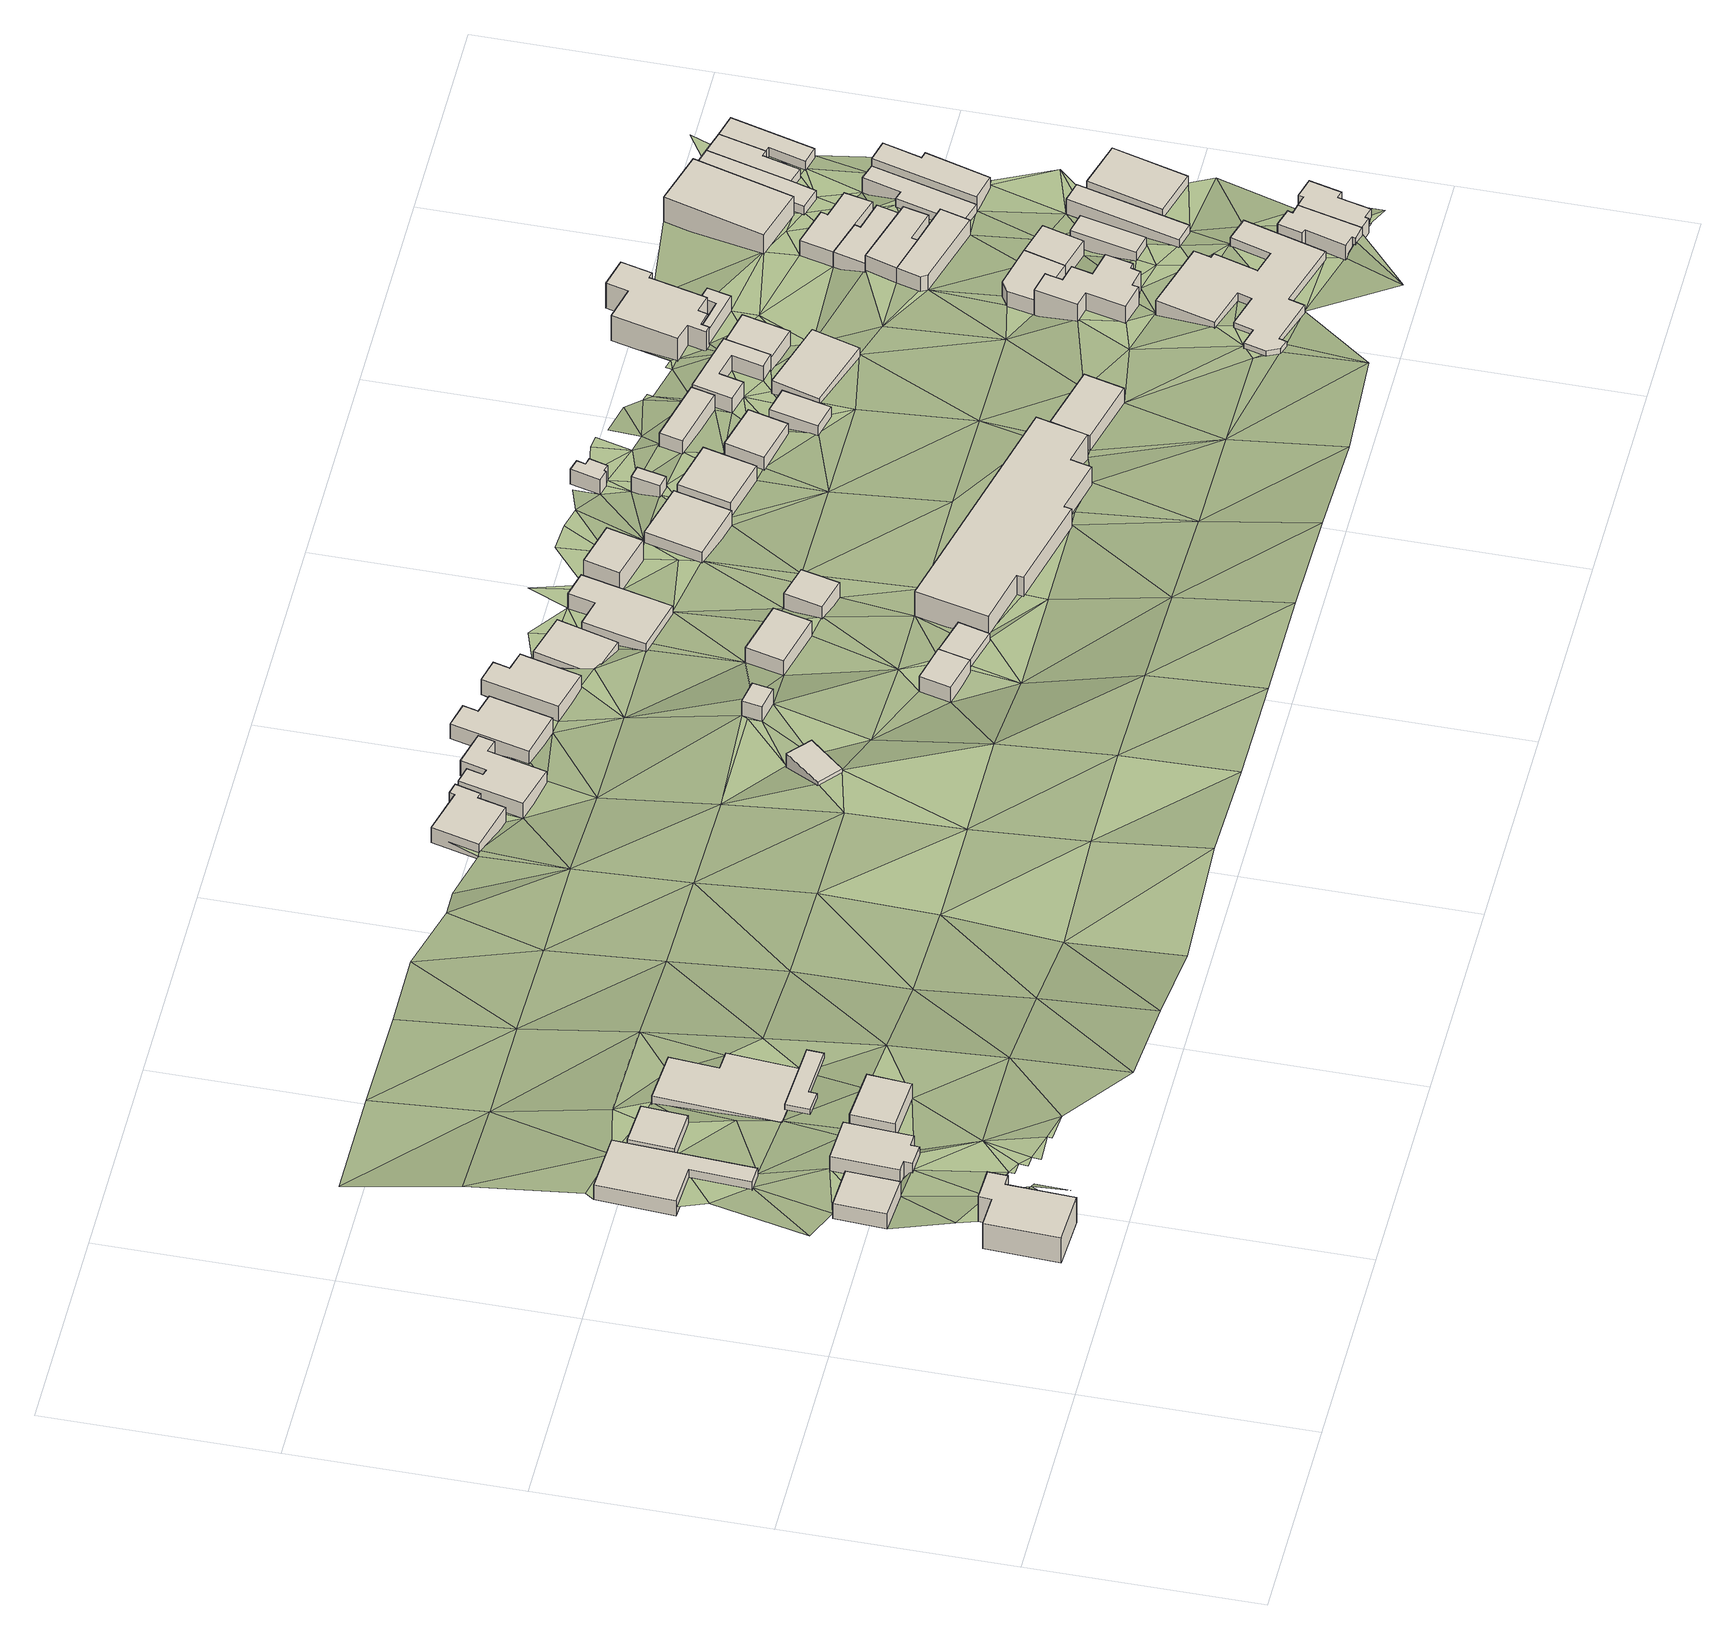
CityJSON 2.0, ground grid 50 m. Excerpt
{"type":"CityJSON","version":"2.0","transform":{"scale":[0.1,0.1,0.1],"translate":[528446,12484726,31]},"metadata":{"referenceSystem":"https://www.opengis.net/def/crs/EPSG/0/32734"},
"CityObjects":{
"building1":{"type":"Building","attributes":{"address":"126 Chester Road Walmer Estate Cape Town","building":"house","building:levels":2,"building_height":6.9,"plus_code":"4FRW3C7X+MC2","ground_height":81.31,"roof_height":88.21},"geometry":[{"type":"Solid","lod":"1","boundaries":[[[[0,1,2,3]],[[1,4,5,2]],[[4,6,7,5]],[[6,8,9,7]],[[8,10,11,9]],[[10,12,13,11]],[[12,14,15,13]],[[14,0,3,15]],[[3,2,5,7,9,11,13,15]],[[14,12,10,8,6,4,1,0]]]]}]},
"building2":{"type":"Building","attributes":{"address":"91 Chester Road Walmer Estate Cape Town","building":"house","building:levels":1,"building_height":4.1,"plus_code":"4FRW3C7X+QCG","ground_height":78.6,"roof_height":82.7},"geometry":[{"type":"Solid","lod":"1","boundaries":[[[[16,17,18,19]],[[17,20,21,18]],[[20,22,23,21]],[[22,16,19,23]],[[19,18,21,23]],[[22,20,17,16]]]]}]},
"building3":{"type":"Building","attributes":{"address":"88 Coronation Road Walmer Estate Cape Town","building":"house","building:levels":1,"building_height":4.1,"plus_code":"4FRW3C7X+WCX","ground_height":73.77,"roof_height":77.87},"geometry":[{"type":"Solid","lod":"1","boundaries":[[[[24,25,26,27]],[[25,28,29,26]],[[28,30,31,29]],[[30,32,33,31]],[[32,34,35,33]],[[34,24,27,35]],[[27,26,29,31,33,35]],[[34,32,30,28,25,24]]]]}]},
"building4":{"type":"Building","attributes":{"address":"93 Chester Road Walmer Estate Cape Town","building":"house","building:levels":1,"building_height":4.1,"plus_code":"4FRW3C7X+QFQ","ground_height":77.95,"roof_height":82.05},"geometry":[{"type":"Solid","lod":"1","boundaries":[[[[36,37,38,39]],[[37,40,41,38]],[[40,42,43,41]],[[42,44,45,43]],[[44,46,47,45]],[[46,48,49,47]],[[48,50,51,49]],[[50,36,39,51]],[[39,38,41,43,45,47,49,51]],[[50,48,46,44,42,40,37,36]]]]}]},
"building5":{"type":"Building","attributes":{"address":"46 Upper Mountain Road Walmer Estate Cape Town","building":"house","building:levels":1,"building_height":4.1,"plus_code":"4FRW3C7X+QGQ","ground_height":77.95,"roof_height":82.05},"geometry":[{"type":"Solid","lod":"1","boundaries":[[[[52,53,54,55]],[[53,56,57,54]],[[56,58,59,57]],[[58,52,55,59]],[[55,54,57,59]],[[58,56,53,52]]]]}]},
"building6":{"type":"Building","attributes":{"address":"90 Coronation Road Walmer Estate Cape Town","building":"house","building:levels":1,"building_height":4.1,"plus_code":"4FRW3C7X+WFQ","ground_height":73.22,"roof_height":77.32},"geometry":[{"type":"Solid","lod":"1","boundaries":[[[[60,61,62,63]],[[61,64,65,62]],[[64,66,67,65]],[[66,60,63,67]],[[63,62,65,67]],[[66,64,61,60]]]]}]},
"building7":{"type":"Building","attributes":{"address":"Upper Mountain Road Walmer Estate Cape Town","building":"roof","building:levels":1,"building_height":1.3,"min_height":2.8,"plus_code":"4FRW3C7X+RHV","ground_height":75.41,"roof_height":80.81,"bottom_roof_height":79.51},"geometry":[{"type":"Solid","lod":"1","boundaries":[[[[68,69,70,71]],[[69,72,73,70]],[[72,74,75,73]],[[74,76,77,75]],[[76,78,79,77]],[[78,68,71,79]],[[71,70,73,75,77,79]],[[78,76,74,72,69,68]]]]}]},
"building8":{"type":"Building","attributes":{"address":"44 Upper Mountain Road Walmer Estate Cape Town","building":"house","building:levels":1,"building_height":4.1,"plus_code":"4FRW3C7X+VHM","ground_height":70.8,"roof_height":74.9},"geometry":[{"type":"Solid","lod":"1","boundaries":[[[[80,81,82,83]],[[81,84,85,82]],[[84,86,87,85]],[[86,88,89,87]],[[88,90,91,89]],[[90,80,83,91]],[[83,82,85,87,89,91]],[[90,88,86,84,81,80]]]]}]},
"building9":{"type":"Building","attributes":{"address":"52 Palmerston Road Woodstock Cape Town","building":"house","building:levels":1,"building_height":4.1,"plus_code":"4FRW3C8X+4WV","ground_height":57.45,"roof_height":61.55},"geometry":[{"type":"Solid","lod":"1","boundaries":[[[[92,93,94,95]],[[93,96,97,94]],[[96,98,99,97]],[[98,100,101,99]],[[100,102,103,101]],[[102,104,105,103]],[[104,106,107,105]],[[106,92,95,107]],[[95,94,97,99,101,103,105,107]],[[106,104,102,100,98,96,93,92]]]]}]},
"building10":{"type":"Building","attributes":{"building":"yes","building:levels":1,"building_height":4.1,"plus_code":"4FRW3F72+W23","ground_height":61.62,"roof_height":65.72},"geometry":[{"type":"Solid","lod":"1","boundaries":[[[[108,109,110,111]],[[109,112,113,110]],[[112,114,115,113]],[[114,108,111,115]],[[111,110,113,115]],[[114,112,109,108]]]]}]},
"building11":{"type":"Building","attributes":{"address":"50 Palmerston Road Woodstock Cape Town","building":"house","building:levels":1,"building_height":4.1,"plus_code":"4FRW3C8X+4XC","ground_height":57.45,"roof_height":61.55},"geometry":[{"type":"Solid","lod":"1","boundaries":[[[[116,117,118,119]],[[117,120,121,118]],[[120,122,123,121]],[[122,124,125,123]],[[124,126,127,125]],[[126,128,129,127]],[[128,130,131,129]],[[130,132,133,131]],[[132,134,135,133]],[[134,116,119,135]],[[119,118,121,123,125,127,129,131,133,135]],[[134,132,130,128,126,124,122,120,117,116]]]]}]},
"building12":{"type":"Building","attributes":{"building":"yes","building:levels":1,"building_height":4.1,"plus_code":"4FRW3F72+X38","ground_height":62.28,"roof_height":66.38},"geometry":[{"type":"Solid","lod":"1","boundaries":[[[[136,137,138,139]],[[137,140,141,138]],[[140,142,143,141]],[[142,136,139,143]],[[139,138,141,143]],[[142,140,137,136]]]]}]},
"building13":{"type":"Building","attributes":{"address":"48 Palmerston Road Woodstock Cape Town","building":"house","building:levels":1,"building_height":4.1,"plus_code":"4FRW3F82+42P","ground_height":56.21,"roof_height":60.31},"geometry":[{"type":"Solid","lod":"1","boundaries":[[[[144,145,146,147]],[[145,148,149,146]],[[148,150,151,149]],[[150,152,153,151]],[[152,154,155,153]],[[154,144,147,155]],[[147,146,149,151,153,155]],[[154,152,150,148,145,144]]]]}]},
"building14":{"type":"Building","attributes":{"building":"school","building:levels":1,"building_height":4.1,"plus_code":"4FRW3F72+R5M","ground_height":57.46,"roof_height":61.56},"geometry":[{"type":"Solid","lod":"1","boundaries":[[[[156,157,158,159]],[[157,160,161,158]],[[160,162,163,161]],[[162,156,159,163]],[[159,158,161,163]],[[162,160,157,156]]]]}]},
"building15":{"type":"Building","attributes":{"address":"46 Palmerston Road Woodstock Cape Town","building":"house","building:levels":1,"building_height":4.1,"plus_code":"4FRW3F82+43H","ground_height":56.21,"roof_height":60.31},"geometry":[{"type":"Solid","lod":"1","boundaries":[[[[164,165,166,167]],[[165,168,169,166]],[[168,170,171,169]],[[170,172,173,171]],[[172,174,175,173]],[[174,164,167,175]],[[167,166,169,171,173,175]],[[174,172,170,168,165,164]]]]}]},
"building16":{"type":"Building","attributes":{"building":"school","building:levels":1,"building_height":4.1,"plus_code":"4FRW3F72+R6J","ground_height":56.07,"roof_height":60.17},"geometry":[{"type":"Solid","lod":"1","boundaries":[[[[176,177,178,179]],[[177,180,181,178]],[[180,182,183,181]],[[182,176,179,183]],[[179,178,181,183]],[[182,180,177,176]]]]}]},
"building17":{"type":"Building","attributes":{"building":"school","building:levels":1,"building_height":4.1,"plus_code":"4FRW3F72+X58","ground_height":56.25,"roof_height":60.35},"geometry":[{"type":"Solid","lod":"1","boundaries":[[[[184,185,186,187]],[[185,188,189,186]],[[188,190,191,189]],[[190,184,187,191]],[[187,186,189,191]],[[190,188,185,184]]]]}]},
"building18":{"type":"Building","attributes":{"address":"Palmerston Road Woodstock Cape Town","building":"house","building:levels":1,"building_height":4.1,"plus_code":"4FRW3F82+452","ground_height":51.7,"roof_height":55.8},"geometry":[{"type":"Solid","lod":"1","boundaries":[[[[192,193,194,195]],[[193,196,197,194]],[[196,198,199,197]],[[198,192,195,199]],[[195,194,197,199]],[[198,196,193,192]]]]}]},
"building19":{"type":"Building","attributes":{"building":"school","building:levels":1,"building_height":4.1,"plus_code":"4FRW3F72+W7R","ground_height":54.85,"roof_height":58.95},"geometry":[{"type":"Solid","lod":"1","boundaries":[[[[200,201,202,203]],[[201,204,205,202]],[[204,206,207,205]],[[206,200,203,207]],[[203,202,205,207]],[[206,204,201,200]]]]}]},
"building20":{"type":"Building","attributes":{"address":"Palmerston Road Woodstock Cape Town","building":"house","building:levels":1,"building_height":4.1,"plus_code":"4FRW3F82+36C","ground_height":51.67,"roof_height":55.77},"geometry":[{"type":"Solid","lod":"1","boundaries":[[[[208,209,210,211]],[[209,212,213,210]],[[212,214,215,213]],[[214,216,217,215]],[[216,218,219,217]],[[218,208,211,219]],[[211,210,213,215,217,219]],[[218,216,214,212,209,208]]]]}]},
"building21":{"type":"Building","attributes":{"building":"school","building:levels":2,"building_height":6.9,"plus_code":"4FRW3F72+R96","ground_height":56.07,"roof_height":62.97},"geometry":[{"type":"Solid","lod":"1","boundaries":[[[[220,221,222,223]],[[221,224,225,222]],[[224,226,227,225]],[[226,228,229,227]],[[228,230,231,229]],[[230,232,233,231]],[[232,234,235,233]],[[234,236,237,235]],[[236,238,239,237]],[[238,220,223,239]],[[223,222,225,227,229,231,233,235,237,239]],[[238,236,234,232,230,228,226,224,221,220]]]]}]},
"building22":{"type":"Building","attributes":{"address":"Palmerston Road Woodstock Cape Town","building":"house","building:levels":2,"building_height":6.9,"plus_code":"4FRW3F82+37V","ground_height":51.67,"roof_height":58.57},"geometry":[{"type":"Solid","lod":"1","boundaries":[[[[240,241,242,243]],[[241,244,245,242]],[[244,246,247,245]],[[246,240,243,247]],[[243,242,245,247]],[[246,244,241,240]]]]}]},
"building23":{"type":"Building","attributes":{"address":"40 Palmerston Road Woodstock Cape Town","building":"house","building:levels":1,"building_height":4.1,"plus_code":"4FRW3F82+383","ground_height":51.77,"roof_height":55.87},"geometry":[{"type":"Solid","lod":"1","boundaries":[[[[248,249,250,251]],[[249,252,253,250]],[[252,254,255,253]],[[254,248,251,255]],[[251,250,253,255]],[[254,252,249,248]]]]}]},
"building24":{"type":"Building","attributes":{"address":"38 Palmerston Road Woodstock Cape Town","building":"house","building:levels":1,"building_height":4.1,"plus_code":"4FRW3F82+29P","ground_height":51.77,"roof_height":55.87},"geometry":[{"type":"Solid","lod":"1","boundaries":[[[[256,257,258,259]],[[257,260,261,258]],[[260,262,263,261]],[[262,256,259,263]],[[259,258,261,263]],[[262,260,257,256]]]]}]},
"building25":{"type":"Building","attributes":{"building":"yes","building:levels":1,"building_height":4.1,"plus_code":"4FRW3F82+39P","ground_height":50.16,"roof_height":54.26},"geometry":[{"type":"Solid","lod":"1","boundaries":[[[[264,265,266,267]],[[265,268,269,266]],[[268,270,271,269]],[[270,264,267,271]],[[267,266,269,271]],[[270,268,265,264]]]]}]},
"building26":{"type":"Building","attributes":{"building":"yes","building:levels":1,"building_height":4.1,"plus_code":"4FRW3F82+49G","ground_height":50.16,"roof_height":54.26},"geometry":[{"type":"Solid","lod":"1","boundaries":[[[[272,273,274,275]],[[273,276,277,274]],[[276,278,279,277]],[[278,280,281,279]],[[280,282,283,281]],[[282,284,285,283]],[[284,286,287,285]],[[286,272,275,287]],[[275,274,277,279,281,283,285,287]],[[286,284,282,280,278,276,273,272]]]]}]},
"building27":{"type":"Building","attributes":{"building":"school","building:levels":1,"building_height":4.1,"plus_code":"4FRW3F72+QGR","ground_height":56.66,"roof_height":60.76},"geometry":[{"type":"Solid","lod":"1","boundaries":[[[[288,289,290,291]],[[289,292,293,290]],[[292,294,295,293]],[[294,288,291,295]],[[291,290,293,295]],[[294,292,289,288]]]]}]},
"building28":{"type":"Building","attributes":{"address":"36 Palmerston Road Woodstock Cape Town","building":"house","building:levels":1,"building_height":4.1,"plus_code":"4FRW3F82+2CH","ground_height":50.63,"roof_height":54.73},"geometry":[{"type":"Solid","lod":"1","boundaries":[[[[296,297,298,299]],[[297,300,301,298]],[[300,302,303,301]],[[302,296,299,303]],[[299,298,301,303]],[[302,300,297,296]]]]}]},
"building29":{"type":"Building","attributes":{"address":"Roodebloem Road Woodstock Cape Town","building":"garage","building:levels":1,"building_height":4.1,"plus_code":"4FRW3F72+XFW","ground_height":50.63,"roof_height":54.73},"geometry":[{"type":"Solid","lod":"1","boundaries":[[[[304,305,306,307]],[[305,308,309,306]],[[308,310,311,309]],[[310,304,307,311]],[[307,306,309,311]],[[310,308,305,304]]]]}]},
"building30":{"type":"Building","attributes":{"address":"Woodstock Cape Town","building":"yes","building:levels":1,"building_height":4.1,"plus_code":"4FRW3F82+3FC","ground_height":50.63,"roof_height":54.73},"geometry":[{"type":"Solid","lod":"1","boundaries":[[[[312,313,314,315]],[[313,316,317,314]],[[316,318,319,317]],[[318,312,315,319]],[[315,314,317,319]],[[318,316,313,312]]]]}]},
"building31":{"type":"Building","attributes":{"address":"Roodebloem Road Woodstock Cape Town","building":"yes","building:levels":1,"building_height":4.1,"plus_code":"4FRW3F82+2FX","ground_height":50.63,"roof_height":54.73},"geometry":[{"type":"Solid","lod":"1","boundaries":[[[[320,321,322,323]],[[321,324,325,322]],[[324,326,327,325]],[[326,328,329,327]],[[328,330,331,329]],[[330,332,333,331]],[[332,334,335,333]],[[334,320,323,335]],[[323,322,325,327,329,331,333,335]],[[334,332,330,328,326,324,321,320]]]]}]},
"building32":{"type":"Building","attributes":{"address":"80 Roodebloem Road Woodstock Cape Town","building":"yes","building:levels":1,"building_height":4.1,"plus_code":"4FRW3F72+XGX","ground_height":49.49,"roof_height":53.59},"geometry":[{"type":"Solid","lod":"1","boundaries":[[[[336,337,338,339]],[[337,340,341,338]],[[340,342,343,341]],[[342,336,339,343]],[[339,338,341,343]],[[342,340,337,336]]]]}]},
"building33":{"type":"Building","attributes":{"address":"78 Roodebloem Road Woodstock Cape Town","building":"house","building:levels":1,"building_height":4.1,"plus_code":"4FRW3F82+2HV","ground_height":49.49,"roof_height":53.59},"geometry":[{"type":"Solid","lod":"1","boundaries":[[[[344,345,346,347]],[[345,348,349,346]],[[348,350,351,349]],[[350,344,347,351]],[[347,346,349,351]],[[350,348,345,344]]]]}]},
"building34":{"type":"Building","attributes":{"address":"119 Roodebloem Road Woodstock Cape Town","building":"commercial","building:levels":1,"building_height":4.1,"plus_code":"4FRW3F72+PM8","ground_height":55.45,"roof_height":59.55},"geometry":[{"type":"Solid","lod":"1","boundaries":[[[[352,353,354,355]],[[353,356,357,354]],[[356,358,359,357]],[[358,360,361,359]],[[360,362,363,361]],[[362,364,365,363]],[[364,366,367,365]],[[366,368,369,367]],[[368,370,371,369]],[[370,372,373,371]],[[372,374,375,373]],[[374,376,377,375]],[[376,378,379,377]],[[378,380,381,379]],[[380,382,383,381]],[[382,384,385,383]],[[384,386,387,385]],[[386,388,389,387]],[[388,390,391,389]],[[390,392,393,391]],[[392,352,355,393]],[[355,354,357,359,361,363,365,367,369,371,373,375,377,379,381,383,385,387,389,391,393]],[[392,390,388,386,384,382,380,378,376,374,372,370,368,366,364,362,360,358,356,353,352]]]]}]},
"building35":{"type":"Building","attributes":{"address":"117A Roodebloem Road Woodstock Cape Town","building":"yes","building:levels":2,"building_height":6.9,"plus_code":"4FRW3F72+RM6","ground_height":53.27,"roof_height":60.17},"geometry":[{"type":"Solid","lod":"1","boundaries":[[[[394,395,396,397]],[[395,398,399,396]],[[398,400,401,399]],[[400,402,403,401]],[[402,404,405,403]],[[404,406,407,405]],[[406,408,409,407]],[[408,410,411,409]],[[410,412,413,411]],[[412,414,415,413]],[[414,416,417,415]],[[416,418,419,417]],[[418,420,421,419]],[[420,422,423,421]],[[422,394,397,423]],[[397,396,399,401,403,405,407,409,411,413,415,417,419,421,423]],[[422,420,418,416,414,412,410,408,406,404,402,400,398,395,394]]]]}]},
"building36":{"type":"Building","attributes":{"address":"Annie's Corner Charity Shop Roodebloem Road Woodstock Cape Town","building":"retail","building:levels":1,"operator":"St. Anne's Home","building_height":4.1,"plus_code":"4FRW3F82+3HG","ground_height":49.49,"roof_height":53.59},"geometry":[{"type":"Solid","lod":"1","boundaries":[[[[424,425,426,427]],[[425,428,429,426]],[[428,430,431,429]],[[430,432,433,431]],[[432,434,435,433]],[[434,436,437,435]],[[436,438,439,437]],[[438,424,427,439]],[[427,426,429,431,433,435,437,439]],[[438,436,434,432,430,428,425,424]]]]}]},
"building37":{"type":"Building","attributes":{"address":"District Cafe 117 Roodebloem Road Woodstock Cape Town","building":"yes","building:levels":1,"amenity":"restaurant","building_height":4.1,"plus_code":"4FRW3F72+VM3","ground_height":53.27,"roof_height":57.37},"geometry":[{"type":"Solid","lod":"1","boundaries":[[[[394,422,440,441]],[[422,420,442,440]],[[420,443,444,442]],[[443,445,446,444]],[[445,447,448,446]],[[447,449,450,448]],[[449,394,441,450]],[[441,440,442,444,446,448,450]],[[449,447,445,443,420,422,394]]]]}]},
"building38":{"type":"Building","attributes":{"address":"48 Balfour Street Woodstock 7925 Cape Town","building":"residential","building:levels":2,"beds":"12","operator":"St Anne's Homes","building_height":6.9,"plus_code":"4FRW3F82+4H8","ground_height":47.47,"roof_height":54.37},"geometry":[{"type":"Solid","lod":"1","boundaries":[[[[451,452,453,454]],[[452,455,456,453]],[[455,457,458,456]],[[457,459,460,458]],[[459,461,462,460]],[[461,463,464,462]],[[463,465,466,464]],[[465,467,468,466]],[[467,469,470,468]],[[469,471,472,470]],[[471,473,474,472]],[[473,475,476,474]],[[475,477,478,476]],[[477,479,480,478]],[[479,451,454,480]],[[454,453,456,458,460,462,464,466,468,470,472,474,476,478,480]],[[479,477,475,473,471,469,467,465,463,461,459,457,455,452,451]]]]}]},
"building39":{"type":"Building","attributes":{"address":"1 Devonshire Street Woodstock Cape Town","building":"semidetached_house","building:levels":1,"building_height":4.1,"plus_code":"4FRW3F72+MQ2","ground_height":57.22,"roof_height":61.32},"geometry":[{"type":"Solid","lod":"1","boundaries":[[[[481,482,483,484]],[[482,485,486,483]],[[485,487,488,486]],[[487,489,490,488]],[[489,491,492,490]],[[491,493,494,492]],[[493,495,496,494]],[[495,497,498,496]],[[497,499,500,498]],[[499,481,484,500]],[[484,483,486,488,490,492,494,496,498,500]],[[499,497,495,493,491,489,487,485,482,481]]]]}]},
"building40":{"type":"Building","attributes":{"building":"yes","building:levels":1,"building_height":4.1,"plus_code":"4FRW3F72+RPR","ground_height":53.27,"roof_height":57.37},"geometry":[{"type":"Solid","lod":"1","boundaries":[[[[445,443,444,446]],[[443,501,502,444]],[[501,503,504,502]],[[503,445,446,504]],[[446,444,502,504]],[[503,501,443,445]]]]}]},
"building41":{"type":"Building","attributes":{"building":"carport","building:levels":1,"building_height":4.1,"plus_code":"4FRW3F72+RP8","ground_height":53.27,"roof_height":57.37},"geometry":[{"type":"Solid","lod":"1","boundaries":[[[[505,506,507,508]],[[506,509,510,507]],[[509,511,512,510]],[[511,505,508,512]],[[508,507,510,512]],[[511,509,506,505]]]]}]},
"building42":{"type":"Building","attributes":{"address":"3 Devonshire Street Woodstock Cape Town","building":"semidetached_house","building:levels":1,"building_height":4.1,"plus_code":"4FRW3F72+MQ9","ground_height":57.22,"roof_height":61.32},"geometry":[{"type":"Solid","lod":"1","boundaries":[[[[482,481,484,483]],[[481,513,514,484]],[[513,515,516,514]],[[515,517,518,516]],[[517,519,520,518]],[[519,521,522,520]],[[521,523,524,522]],[[523,525,526,524]],[[525,527,528,526]],[[527,482,483,528]],[[483,484,514,516,518,520,522,524,526,528]],[[527,525,523,521,519,517,515,513,481,482]]]]}]},
"building43":{"type":"Building","attributes":{"address":"Pizza Connection 113 Roodebloem Road Woodstock Cape Town","building":"yes","building:levels":1,"amenity":"restaurant","building_height":4.1,"plus_code":"4FRW3F72+WPJ","ground_height":51.27,"roof_height":55.37},"geometry":[{"type":"Solid","lod":"1","boundaries":[[[[529,530,531,532]],[[530,533,534,531]],[[533,535,536,534]],[[535,537,538,536]],[[537,539,540,538]],[[539,529,532,540]],[[532,531,534,536,538,540]],[[539,537,535,533,530,529]]]]}]},
"building44":{"type":"Building","attributes":{"address":"111 Roodebloem Road Woodstock Cape Town","building":"semidetached_house","building:levels":1,"building_height":4.1,"plus_code":"4FRW3F72+XP2","ground_height":51.27,"roof_height":55.37},"geometry":[{"type":"Solid","lod":"1","boundaries":[[[[529,539,540,532]],[[539,541,542,540]],[[541,543,544,542]],[[543,545,546,544]],[[545,547,548,546]],[[547,529,532,548]],[[532,540,542,544,546,548]],[[547,545,543,541,539,529]]]]}]},
"building45":{"type":"Building","attributes":{"building":"carport","building:levels":1,"building_height":4.1,"plus_code":"4FRW3F72+RQ2","ground_height":52.96,"roof_height":57.06},"geometry":[{"type":"Solid","lod":"1","boundaries":[[[[549,550,551,552]],[[550,553,554,551]],[[553,555,556,554]],[[555,549,552,556]],[[552,551,554,556]],[[555,553,550,549]]]]}]},
"building46":{"type":"Building","attributes":{"address":"109 Roodebloem Road Woodstock Cape Town","building":"house","building:levels":1,"building:use":"office","building_height":4.1,"plus_code":"4FRW3F72+XPJ","ground_height":49.05,"roof_height":53.15},"geometry":[{"type":"Solid","lod":"1","boundaries":[[[[557,558,559,560]],[[558,561,562,559]],[[561,563,564,562]],[[563,565,566,564]],[[565,567,568,566]],[[567,557,560,568]],[[560,559,562,564,566,568]],[[567,565,563,561,558,557]]]]}]},
"building47":{"type":"Building","attributes":{"address":"107 Roodebloem Road Woodstock Cape Town","building":"house","building:levels":1,"building:use":"office","building_height":4.1,"plus_code":"4FRW3F82+2P3","ground_height":49.05,"roof_height":53.15},"geometry":[{"type":"Solid","lod":"1","boundaries":[[[[557,567,568,560]],[[567,569,570,568]],[[569,571,572,570]],[[571,573,574,572]],[[573,575,576,574]],[[575,577,578,576]],[[577,557,560,578]],[[560,568,570,572,574,576,578]],[[577,575,573,571,569,567,557]]]]}]},
"building48":{"type":"Building","attributes":{"address":"35 Palmerston Road Woodstock Cape Town","building":"house","building:levels":1,"building_height":4.1,"plus_code":"4FRW3F72+RR2","ground_height":52.96,"roof_height":57.06},"geometry":[{"type":"Solid","lod":"1","boundaries":[[[[579,580,581,582]],[[580,583,584,581]],[[583,585,586,584]],[[585,579,582,586]],[[582,581,584,586]],[[585,583,580,579]]]]}]},
"building49":{"type":"Building","attributes":{"address":"30 Palmerston Road Woodstock Cape Town","building":"semidetached_house","building:levels":1,"building_height":4.1,"plus_code":"4FRW3F72+WQR","ground_height":48.94,"roof_height":53.04},"geometry":[{"type":"Solid","lod":"1","boundaries":[[[[587,588,589,590]],[[588,591,592,589]],[[591,593,594,592]],[[593,595,596,594]],[[595,597,598,596]],[[597,587,590,598]],[[590,589,592,594,596,598]],[[597,595,593,591,588,587]]]]}]},
"building50":{"type":"Building","attributes":{"address":"105A Roodebloem Road Cape Town","building":"yes","building:levels":2,"building_height":6.9,"plus_code":"4FRW3F82+3PP","ground_height":46.88,"roof_height":53.78},"geometry":[{"type":"Solid","lod":"1","boundaries":[[[[599,600,601,602]],[[600,603,604,601]],[[603,605,606,604]],[[605,599,602,606]],[[602,601,604,606]],[[605,603,600,599]]]]}]},
"building51":{"type":"Building","attributes":{"address":"28 Palmerston Road Woodstock Cape Town","building":"semidetached_house","building:levels":1,"building_height":4.1,"plus_code":"4FRW3F72+WQP","ground_height":50.91,"roof_height":55.01},"geometry":[{"type":"Solid","lod":"1","boundaries":[[[[607,608,609,610]],[[608,611,612,609]],[[611,613,614,612]],[[613,615,616,614]],[[615,617,618,616]],[[617,607,610,618]],[[610,609,612,614,616,618]],[[617,615,613,611,608,607]]]]}]},
"building52":{"type":"Building","attributes":{"address":"54 Balfour Street Woodstock Cape Town","building":"house","building:levels":1,"building_height":4.1,"plus_code":"4FRW3F82+3QM","ground_height":46.73,"roof_height":50.83},"geometry":[{"type":"Solid","lod":"1","boundaries":[[[[619,620,621,622]],[[620,623,624,621]],[[623,625,626,624]],[[625,627,628,626]],[[627,619,622,628]],[[622,621,624,626,628]],[[627,625,623,620,619]]]]}]},
"building53":{"type":"Building","attributes":{"address":"56 Balfour Street Woodstock Cape Town","building":"house","building:levels":1,"building_height":4.1,"plus_code":"4FRW3F82+3QX","ground_height":46.73,"roof_height":50.83},"geometry":[{"type":"Solid","lod":"1","boundaries":[[[[620,619,622,621]],[[619,629,630,622]],[[629,631,632,630]],[[631,633,634,632]],[[633,635,636,634]],[[635,620,621,636]],[[621,622,630,632,634,636]],[[635,633,631,629,619,620]]]]}]},
"building54":{"type":"Building","attributes":{"address":"58 Balfour Street Woodstock Cape Town","building":"house","building:levels":1,"building_height":4.1,"plus_code":"4FRW3F82+3RM","ground_height":46.73,"roof_height":50.83},"geometry":[{"type":"Solid","lod":"1","boundaries":[[[[635,633,634,636]],[[633,637,638,634]],[[637,639,640,638]],[[639,641,642,640]],[[641,643,644,642]],[[643,635,636,644]],[[636,634,638,640,642,644]],[[643,641,639,637,633,635]]]]}]},
"terrain1":{"type":"TINRelief","geometry":[{"type":"CompositeSurface","lod":"1","boundaries":[[[8,6,645]],[[1,646,647]],[[16,645,17]],[[4,1,647]],[[17,645,6]],[[648,649,647]],[[650,4,647]],[[6,4,650]],[[651,652,653]],[[22,20,652]],[[6,650,654]],[[653,655,651]],[[656,17,6]],[[656,6,654]],[[657,20,17]],[[20,658,652]],[[17,656,657]],[[658,653,652]],[[654,659,660]],[[42,657,656]],[[20,657,658]],[[655,661,662]],[[660,663,664]],[[653,661,655]],[[656,654,665]],[[654,660,665]],[[666,667,664]],[[664,665,660]],[[658,668,653]],[[656,665,669]],[[665,664,667]],[[669,50,48]],[[670,671,667]],[[50,669,665]],[[668,658,36]],[[667,671,665]],[[25,24,672]],[[56,36,50]],[[673,672,24]],[[674,24,668]],[[665,58,50]],[[668,36,675]],[[53,36,56]],[[676,674,668]],[[50,58,56]],[[60,24,674]],[[675,676,668]],[[675,36,53]],[[677,665,671]],[[674,676,678]],[[66,24,60]],[[665,677,58]],[[675,53,52]],[[673,24,679]],[[671,680,677]],[[673,679,681]],[[66,682,24]],[[683,676,675]],[[683,678,676]],[[66,678,683]],[[682,679,24]],[[52,684,675]],[[682,66,683]],[[58,685,52]],[[677,685,58]],[[686,681,679]],[[685,684,52]],[[84,682,683]],[[677,680,687]],[[682,688,679]],[[684,685,689]],[[690,84,691]],[[689,690,684]],[[688,682,84]],[[692,687,680]],[[677,693,685]],[[84,690,688]],[[694,686,679]],[[688,690,689]],[[687,693,677]],[[679,688,694]],[[695,689,685]],[[693,695,685]],[[694,696,686]],[[688,689,697]],[[692,698,687]],[[697,694,688]],[[695,697,689]],[[698,692,699]],[[687,700,693]],[[694,701,696]],[[698,700,687]],[[694,697,702]],[[695,693,703]],[[702,701,694]],[[703,693,700]],[[698,699,704]],[[697,695,705]],[[702,697,705]],[[705,695,703]],[[702,706,701]],[[698,707,700]],[[698,704,707]],[[703,700,708]],[[706,702,709]],[[702,705,709]],[[708,700,707]],[[705,703,710]],[[706,709,711]],[[707,704,712]],[[710,703,708]],[[711,709,713]],[[705,714,709]],[[715,708,707]],[[716,713,709]],[[714,705,710]],[[712,715,707]],[[716,709,116]],[[710,708,717]],[[713,716,718]],[[714,719,709]],[[710,720,714]],[[719,116,709]],[[715,721,708]],[[710,717,720]],[[721,717,708]],[[93,716,116]],[[722,714,720]],[[98,93,116]],[[715,712,723]],[[98,96,93]],[[116,134,98]],[[719,724,116]],[[721,725,717]],[[136,719,714]],[[722,726,714]],[[114,717,725]],[[715,727,721]],[[137,722,114]],[[727,715,723]],[[136,714,726]],[[719,144,724]],[[724,728,120]],[[725,721,156]],[[726,722,137]],[[140,114,725]],[[122,120,728]],[[728,724,144]],[[729,719,136]],[[137,114,140]],[[122,728,124]],[[719,729,144]],[[730,721,727]],[[137,136,726]],[[156,721,730]],[[156,162,725]],[[731,140,725]],[[729,136,142]],[[727,723,732]],[[725,162,731]],[[144,729,164]],[[140,185,142]],[[144,164,733]],[[730,734,156]],[[144,733,145]],[[164,729,735]],[[184,729,142]],[[727,736,730]],[[140,731,185]],[[734,730,737]],[[174,733,164]],[[731,162,160]],[[729,738,735]],[[184,142,185]],[[734,737,160]],[[739,737,730]],[[736,727,732]],[[737,740,160]],[[731,160,740]],[[729,741,738]],[[184,741,729]],[[738,168,735]],[[188,185,731]],[[730,742,739]],[[220,731,740]],[[742,730,736]],[[743,182,739]],[[168,738,198]],[[740,182,220]],[[188,731,744]],[[739,742,743]],[[741,745,738]],[[746,741,184]],[[220,744,731]],[[743,220,182]],[[747,736,732]],[[746,184,748]],[[743,742,749]],[[190,748,184]],[[188,744,190]],[[749,750,743]],[[751,745,741]],[[741,746,748]],[[751,196,745]],[[752,198,196]],[[206,190,744]],[[744,220,201]],[[206,748,190]],[[736,753,742]],[[754,201,220]],[[751,755,196]],[[736,747,756]],[[752,196,755]],[[753,749,742]],[[751,757,755]],[[201,754,758]],[[756,753,736]],[[759,748,206]],[[758,204,201]],[[209,748,760]],[[759,206,204]],[[748,761,760]],[[755,209,762]],[[204,758,759]],[[240,209,760]],[[761,748,759]],[[762,209,240]],[[763,758,754]],[[764,754,220]],[[765,760,761]],[[756,747,766]],[[767,753,756]],[[753,767,768]],[[252,759,758]],[[761,759,769]],[[765,761,769]],[[767,756,770]],[[771,240,246]],[[769,246,765]],[[768,767,770]],[[758,763,772]],[[772,252,758]],[[763,754,764]],[[756,773,770]],[[771,246,774]],[[766,773,756]],[[246,769,775]],[[775,774,246]],[[260,252,772]],[[252,260,254]],[[776,777,770]],[[778,769,254]],[[273,775,769]],[[770,773,776]],[[254,260,257]],[[270,769,778]],[[769,270,273]],[[772,262,260]],[[254,257,778]],[[772,763,779]],[[776,773,288]],[[780,778,257]],[[781,775,273]],[[262,772,782]],[[288,294,776]],[[766,783,773]],[[764,779,763]],[[257,256,780]],[[294,764,776]],[[273,270,276]],[[773,289,288]],[[270,280,276]],[[268,280,270]],[[782,772,784]],[[280,278,276]],[[785,262,782]],[[786,268,780]],[[256,262,785]],[[780,256,786]],[[779,764,294]],[[280,268,787]],[[788,772,779]],[[787,282,280]],[[784,772,788]],[[786,256,785]],[[789,268,786]],[[787,268,789]],[[784,790,782]],[[773,791,289]],[[779,294,292]],[[792,773,783]],[[787,793,282]],[[773,792,791]],[[316,786,785]],[[794,787,789]],[[790,784,304]],[[787,795,793]],[[788,796,784]],[[785,296,326]],[[304,296,790]],[[326,316,785]],[[794,789,318]],[[797,796,788]],[[292,289,798]],[[289,791,799]],[[797,310,796]],[[296,304,328]],[[800,792,783]],[[779,292,801]],[[794,802,803]],[[779,804,788]],[[798,289,799]],[[805,791,792]],[[326,296,328]],[[310,328,304]],[[791,805,799]],[[326,324,316]],[[794,318,806]],[[807,310,797]],[[802,794,806]],[[783,808,800]],[[324,318,316]],[[804,797,788]],[[328,310,807]],[[324,809,318]],[[804,779,801]],[[292,798,810]],[[318,809,806]],[[328,807,334]],[[799,811,812]],[[798,799,813]],[[814,800,808]],[[812,813,799]],[[809,815,806]],[[332,330,328]],[[328,334,332]],[[292,810,801]],[[320,334,807]],[[816,809,324]],[[798,813,817]],[[812,818,813]],[[816,324,321]],[[807,336,320]],[[798,819,810]],[[817,819,798]],[[820,818,812]],[[804,801,821]],[[816,822,823]],[[810,819,824]],[[825,816,321]],[[826,801,810]],[[336,348,320]],[[822,816,825]],[[817,827,819]],[[821,336,804]],[[828,825,321]],[[808,829,830]],[[831,832,808]],[[434,828,321]],[[833,801,826]],[[834,825,828]],[[827,817,835]],[[825,473,822]],[[321,350,434]],[[827,835,836]],[[533,821,801]],[[336,837,348]],[[832,829,808]],[[533,801,833]],[[392,835,817]],[[837,350,348]],[[832,831,838]],[[416,420,839]],[[350,436,434]],[[835,840,841]],[[842,838,831]],[[547,336,821]],[[430,428,843]],[[844,845,416]],[[833,846,533]],[[416,443,420]],[[840,835,847]],[[350,837,436]],[[843,428,425]],[[848,821,533]],[[849,850,851]],[[392,847,835]],[[388,849,851]],[[529,821,848]],[[838,852,832]],[[443,416,845]],[[392,390,388]],[[832,853,829]],[[840,854,845]],[[557,837,336]],[[854,840,847]],[[853,855,829]],[[851,392,388]],[[445,533,846]],[[821,529,547]],[[855,856,829]],[[443,845,501]],[[392,857,847]],[[547,557,336]],[[392,851,857]],[[854,501,845]],[[854,847,858]],[[424,438,465]],[[856,859,829]],[[424,465,463]],[[857,858,847]],[[860,436,837]],[[861,862,863]],[[857,851,864]],[[854,506,501]],[[436,860,438]],[[487,859,856]],[[862,861,865]],[[859,864,851]],[[535,533,445]],[[487,485,482]],[[577,837,557]],[[860,465,438]],[[506,503,501]],[[859,487,525]],[[862,865,866]],[[487,482,525]],[[860,837,577]],[[519,862,521]],[[858,857,549]],[[503,535,445]],[[866,521,862]],[[482,527,525]],[[506,505,503]],[[858,549,505]],[[541,539,543]],[[864,859,867]],[[503,505,549]],[[867,859,525]],[[523,868,525]],[[869,555,864]],[[864,870,869]],[[537,543,539]],[[503,871,535]],[[465,860,599]],[[871,503,549]],[[537,535,872]],[[577,873,860]],[[535,871,872]],[[867,870,864]],[[545,543,537]],[[873,577,575]],[[874,875,876]],[[579,555,869]],[[537,872,877]],[[873,878,860]],[[545,537,877]],[[879,876,875]],[[549,880,871]],[[875,545,877]],[[873,575,881]],[[573,571,575]],[[882,549,555]],[[879,875,877]],[[878,873,881]],[[571,881,575]],[[579,882,555]],[[877,883,879]],[[882,880,549]],[[879,883,588]],[[571,879,588]],[[884,881,571]],[[880,882,885]],[[571,588,884]],[[885,886,880]],[[878,881,623]],[[613,880,886]],[[887,884,588]],[[888,889,884]],[[878,623,605]],[[887,588,607]],[[887,888,884]],[[890,613,886]],[[617,615,613]],[[891,607,617]],[[887,607,891]],[[892,888,887]],[[892,893,888]],[[887,894,892]],[[620,635,895]]]}]}
},
"vertices":[
[133,27,346],[139,173,346],[139,173,415],[133,27,415],[164,172,346],[164,172,415],[166,215,346],[166,215,415],[93,218,346],[93,218,415],[91,190,346],[91,190,415],[21,193,346],[21,193,415],[14,32,346],[14,32,415],
[61,395,319],[157,389,319],[157,389,360],[61,395,360],[163,502,319],[163,502,360],[67,507,319],[67,507,360],
[198,984,270],[66,991,270],[66,991,311],[198,984,311],[56,822,270],[56,822,311],[149,817,270],[149,817,311],[142,686,270],[142,686,311],[182,684,270],[182,684,311],
[304,538,312],[203,543,312],[203,543,353],[304,538,353],[195,398,312],[195,398,353],[220,396,312],[220,396,353],[219,378,312],[219,378,353],[268,375,312],[268,375,353],[269,393,312],[269,393,353],[296,392,312],[296,392,353],
[446,521,312],[327,530,312],[327,530,353],[446,521,353],[320,436,312],[320,436,353],[439,427,312],[439,427,353],
[211,955,265],[205,857,265],[205,857,306],[211,955,306],[303,852,265],[303,852,306],[309,949,265],[309,949,306],
[500,655,328],[339,664,328],[339,664,341],[500,655,341],[336,611,328],[336,611,341],[384,608,328],[384,608,341],[385,625,328],[385,625,341],[498,619,328],[498,619,341],
[516,822,241],[472,825,241],[472,825,282],[516,822,282],[480,931,241],[480,931,282],[366,939,241],[366,939,282],[347,671,241],[347,671,282],[504,660,241],[504,660,282],
[1120,1455,107],[1234,1426,107],[1234,1426,148],[1120,1455,148],[1249,1486,107],[1249,1486,148],[1262,1483,107],[1262,1483,148],[1277,1538,107],[1277,1538,148],[1251,1544,107],[1251,1544,148],[1248,1532,107],[1248,1532,148],[1147,1558,107],[1147,1558,148],
[1461,907,149],[1394,829,149],[1394,829,190],[1461,907,190],[1442,789,149],[1442,789,190],[1508,866,149],[1508,866,190],
[1252,1394,107],[1351,1369,107],[1351,1369,148],[1252,1394,148],[1383,1495,107],[1383,1495,148],[1412,1487,107],[1412,1487,148],[1421,1523,107],[1421,1523,148],[1344,1542,107],[1344,1542,148],[1329,1486,107],[1329,1486,148],[1316,1490,107],[1316,1490,148],[1325,1525,107],[1325,1525,148],[1287,1534,107],[1287,1534,148],
[1581,1024,155],[1573,980,155],[1573,980,196],[1581,1024,196],[1627,970,155],[1627,970,196],[1635,1014,155],[1635,1014,196],
[1513,1392,95],[1547,1528,95],[1547,1528,136],[1513,1392,136],[1501,1540,95],[1501,1540,136],[1509,1573,95],[1509,1573,136],[1453,1587,95],[1453,1587,136],[1410,1417,95],[1410,1417,136],
[1754,638,107],[1839,617,107],[1839,617,148],[1754,638,148],[1856,686,107],[1856,686,148],[1771,706,107],[1771,706,148],
[1547,1387,95],[1643,1363,95],[1643,1363,136],[1547,1387,136],[1676,1494,95],[1676,1494,136],[1633,1505,95],[1633,1505,136],[1642,1541,95],[1642,1541,136],[1589,1554,95],[1589,1554,136],
[1870,688,93],[1851,620,93],[1851,620,134],[1870,688,134],[1934,598,93],[1934,598,134],[1952,666,93],[1952,666,134],
[1789,1062,95],[1769,980,95],[1769,980,136],[1789,1062,136],[1891,950,95],[1891,950,136],[1911,1032,95],[1911,1032,136],
[1697,1348,50],[1795,1321,50],[1795,1321,91],[1697,1348,91],[1832,1453,50],[1832,1453,91],[1734,1480,50],[1734,1480,91],
[1948,941,81],[2023,922,81],[2023,922,122],[1948,941,122],[2043,1005,81],[2043,1005,122],[1969,1024,81],[1969,1024,122],
[1920,1238,49],[1967,1434,49],[1967,1434,90],[1920,1238,90],[1909,1448,49],[1909,1448,90],[1895,1390,49],[1895,1390,90],[1836,1404,49],[1836,1404,90],[1803,1266,49],[1803,1266,90],
[1991,763,93],[1953,605,93],[1953,605,162],[1991,763,162],[2078,575,93],[2078,575,162],[2075,561,93],[2075,561,162],[2285,509,93],[2285,509,162],[2289,525,93],[2289,525,162],[2410,496,93],[2410,496,162],[2421,541,93],[2421,541,162],[2497,523,93],[2497,523,162],[2524,634,93],[2524,634,162],
[1980,1432,49],[1960,1354,49],[1960,1354,118],[1980,1432,118],[2060,1329,49],[2060,1329,118],[2080,1407,49],[2080,1407,118],
[2111,1338,50],[2079,1213,50],[2079,1213,91],[2111,1338,91],[2207,1181,50],[2207,1181,91],[2238,1306,50],[2238,1306,91],
[2370,1275,50],[2256,1303,50],[2256,1303,91],[2370,1275,91],[2228,1188,50],[2228,1188,91],[2341,1160,50],[2341,1160,91],
[2260,1338,34],[2289,1332,34],[2289,1332,75],[2260,1338,75],[2303,1394,34],[2303,1394,75],[2274,1400,34],[2274,1400,75],
[2269,1522,34],[2252,1458,34],[2252,1458,75],[2269,1522,75],[2278,1451,34],[2278,1451,75],[2280,1456,34],[2280,1456,75],[2295,1452,34],[2295,1452,75],[2306,1492,34],[2306,1492,75],[2290,1496,34],[2290,1496,75],[2295,1515,34],[2295,1515,75],
[2517,523,99],[2663,486,99],[2663,486,140],[2517,523,140],[2685,572,99],[2685,572,140],[2539,609,99],[2539,609,140],
[2504,1213,39],[2402,1239,39],[2402,1239,80],[2504,1213,80],[2379,1153,39],[2379,1153,80],[2482,1127,39],[2482,1127,80],
[2513,1173,39],[2488,1068,39],[2488,1068,80],[2513,1173,80],[2547,1054,39],[2547,1054,80],[2572,1159,39],[2572,1159,80],
[2401,1371,39],[2389,1321,39],[2389,1321,80],[2401,1371,80],[2530,1287,39],[2530,1287,80],[2542,1337,39],[2542,1337,80],
[2666,1203,39],[2690,1304,39],[2690,1304,80],[2666,1203,80],[2549,1337,39],[2549,1337,80],[2528,1251,39],[2528,1251,80],[2578,1239,39],[2578,1239,80],[2591,1291,39],[2591,1291,80],[2646,1278,39],[2646,1278,80],[2630,1211,39],[2630,1211,80],
[2764,1141,28],[2605,1188,28],[2605,1188,69],[2764,1141,69],[2574,1085,28],[2574,1085,69],[2733,1037,28],[2733,1037,69],
[2690,1304,28],[2666,1203,28],[2666,1203,69],[2690,1304,69],[2750,1182,28],[2750,1182,69],[2775,1285,28],[2775,1285,69],
[2931,481,87],[2895,353,87],[2895,353,128],[2931,481,128],[2986,327,87],[2986,327,128],[2977,296,87],[2977,296,128],[2903,317,87],[2903,317,128],[2891,274,87],[2891,274,128],[2851,285,87],[2851,285,128],[2838,238,87],[2838,238,128],[2851,210,87],[2851,210,128],[2873,203,87],[2873,203,128],[2878,219,87],[2878,219,128],[2981,190,87],[2981,190,128],[2991,225,87],[2991,225,128],[3138,182,87],[3138,182,128],[3190,359,87],[3190,359,128],[3136,375,87],[3136,375,128],[3110,287,87],[3110,287,128],[3057,302,87],[3057,302,128],[3085,397,87],[3085,397,128],[3074,400,87],[3074,400,128],[3084,437,87],[3084,437,128],
[2902,721,65],[2881,628,65],[2881,628,134],[2902,721,134],[2916,620,65],[2916,620,134],[2896,534,65],[2896,534,134],[2955,521,65],[2955,521,134],[2958,535,65],[2958,535,134],[2998,526,65],[2998,526,134],[3004,548,65],[3004,548,134],[3017,545,65],[3017,545,134],[3031,605,65],[3031,605,134],[2972,618,65],[2972,618,134],[2983,663,65],[2983,663,134],[2943,672,65],[2943,672,134],[2949,699,65],[2949,699,134],[2952,710,65],[2952,710,134],
[2804,1376,28],[2800,1361,28],[2800,1361,69],[2804,1376,69],[2795,1342,28],[2795,1342,69],[2755,1350,28],[2755,1350,69],[2724,1357,28],[2724,1357,69],[2720,1340,28],[2720,1340,69],[2821,1317,28],[2821,1317,69],[2834,1369,28],[2834,1369,69],
[2952,710,106],[2902,721,106],[2949,699,106],[3011,682,65],[3011,682,106],[3036,771,65],[3036,771,106],[2939,794,65],[2939,794,106],[2914,778,65],[2914,778,106],
[2720,1340,7],[2724,1357,7],[2724,1357,76],[2720,1340,76],[2755,1350,7],[2755,1350,76],[2761,1371,7],[2761,1371,76],[2800,1361,7],[2800,1361,76],[2804,1376,7],[2804,1376,76],[2831,1486,7],[2831,1486,76],[2845,1483,7],[2845,1483,76],[2862,1550,7],[2862,1550,76],[2797,1566,7],[2797,1566,76],[2785,1518,7],[2785,1518,76],[2710,1536,7],[2710,1536,76],[2674,1393,7],[2674,1393,76],[2715,1382,7],[2715,1382,76],[2705,1343,7],[2705,1343,76],
[3202,122,105],[3237,260,105],[3237,260,146],[3202,122,146],[3213,265,105],[3213,265,146],[3217,276,105],[3217,276,146],[3176,288,105],[3176,288,146],[3161,234,105],[3161,234,146],[3171,231,105],[3171,231,146],[3145,143,105],[3145,143,146],[3172,136,105],[3172,136,146],[3169,128,105],[3169,128,146],
[3087,661,65],[3087,661,106],[3112,750,65],[3112,750,106],
[3156,683,65],[3110,694,65],[3110,694,106],[3156,683,106],[3077,553,65],[3077,553,106],[3123,542,65],[3123,542,106],
[3230,115,105],[3230,115,146],[3232,122,105],[3232,122,146],[3257,116,105],[3257,116,146],[3275,188,105],[3275,188,146],[3291,183,105],[3291,183,146],[3309,253,105],[3309,253,146],[3264,265,105],[3264,265,146],[3262,254,105],[3262,254,146],
[2952,1011,45],[2938,960,45],[2938,960,86],[2952,1011,86],[2946,945,45],[2946,945,86],[3116,898,45],[3116,898,86],[3134,962,45],[3134,962,86],[3039,987,45],[3039,987,86],
[3042,1000,45],[3042,1000,86],[3112,981,45],[3112,981,86],[3125,1035,45],[3125,1035,86],[2974,1079,45],[2974,1079,86],
[3198,721,62],[3133,478,62],[3133,478,103],[3198,721,103],[3178,466,62],[3178,466,103],[3243,710,62],[3243,710,103],
[2991,1148,23],[2974,1079,23],[2974,1079,64],[2991,1148,64],[3125,1035,23],[3125,1035,64],[3140,1092,23],[3140,1092,64],[3072,1110,23],[3072,1110,64],[3076,1123,23],[3076,1123,64],
[3147,1102,23],[3147,1102,64],[3160,1163,23],[3160,1163,64],[3093,1181,23],[3093,1181,64],[3097,1196,23],[3097,1196,64],[3009,1220,23],[3009,1220,64],
[3256,692,62],[3210,528,62],[3210,528,103],[3256,692,103],[3313,499,62],[3313,499,103],[3359,663,62],[3359,663,103],
[3247,1126,22],[3210,1137,22],[3210,1137,63],[3247,1126,63],[3187,1054,22],[3187,1054,63],[3167,1060,22],[3167,1060,63],[3128,916,22],[3128,916,63],[3185,900,22],[3185,900,63],
[3065,1508,2],[3003,1291,2],[3003,1291,70],[3065,1508,70],[3122,1257,2],[3122,1257,70],[3184,1474,2],[3184,1474,70],
[3247,1126,42],[3185,900,42],[3185,900,83],[3247,1126,83],[3245,885,42],[3245,885,83],[3286,1026,42],[3286,1026,83],[3271,1030,42],[3271,1030,83],[3295,1114,42],[3295,1114,83],
[3193,1277,0],[3242,1460,0],[3242,1460,41],[3193,1277,41],[3194,1473,0],[3194,1473,41],[3128,1237,0],[3128,1237,41],[3177,1223,0],[3177,1223,41],
[3229,1267,0],[3229,1267,41],[3251,1348,0],[3251,1348,41],[3265,1344,0],[3265,1344,41],[3292,1446,0],[3292,1446,41],
[3276,1341,0],[3276,1341,41],[3253,1261,0],[3253,1261,41],[3292,1251,0],[3292,1251,41],[3342,1433,0],[3342,1433,41],
[80,260,346],[133,27,375],[184,130,375],[189,51,375],[206,129,361],[189,195,346],[9,541,319],[80,510,319],[142,686,295],[253,191,335],[80,760,295],[219,378,335],[195,398,319],[203,543,319],[252,178,335],[280,176,335],[149,817,295],[56,822,295],[279,157,335],[304,155,335],[329,260,335],[303,136,335],[341,132,361],[182,684,295],[268,375,335],[340,122,361],[404,117,361],[80,1010,270],[80,1260,237],[205,857,287],[347,671,287],[329,760,287],[578,260,326],[303,852,287],[329,1260,205],[578,10,339],[80,1510,184],[329,1010,265],[366,939,265],[504,660,275],[578,510,309],[329,1510,184],[827,260,253],[578,1010,241],[578,760,275],[516,822,275],[472,825,275],[827,10,271],[827,510,225],[578,1260,196],[827,760,223],[578,1510,171],[827,1010,198],[1076,260,170],[1076,10,185],[1076,510,194],[761,1515,153],[827,1260,176],[1076,760,201],[1325,10,245],[1076,1010,177],[912,1475,153],[1325,260,212],[1325,510,193],[1076,1260,163],[1325,760,186],[990,1480,131],[1574,10,219],[1104,1452,131],[1325,1010,157],[1574,260,211],[1120,1455,131],[1442,789,186],[1147,1558,131],[1325,1260,122],[1394,829,186],[1574,510,191],[1461,907,155],[1823,10,211],[1351,1369,122],[1574,760,149],[1574,1010,155],[1823,260,195],[1410,1417,107],[1574,1260,105],[1823,510,120],[1823,760,107],[2072,10,210],[1574,1510,95],[1839,617,120],[1643,1363,105],[2072,260,173],[1851,620,120],[1697,1348,105],[1934,598,120],[1870,688,107],[1803,1266,73],[2072,510,115],[1953,605,115],[1948,941,95],[1795,1321,73],[1823,1260,73],[2322,10,193],[1920,1238,73],[2075,561,115],[2078,575,115],[1836,1404,50],[1823,1510,50],[2285,509,118],[2072,760,93],[1909,1448,50],[2322,260,144],[1895,1390,50],[2072,1010,81],[2079,1213,67],[1960,1354,67],[2072,1260,67],[1949,1537,49],[2322,760,93],[2524,634,99],[2060,1329,67],[2571,10,165],[2322,510,118],[2289,525,118],[2111,1338,67],[2410,496,118],[2072,1510,49],[2322,1010,69],[2571,260,133],[2135,1505,49],[2184,1493,49],[2497,523,99],[2421,541,118],[2260,1338,50],[2571,760,80],[2289,1332,50],[2253,1514,34],[2379,1153,50],[2828,27,149],[2488,1068,59],[2402,1239,50],[2389,1321,50],[2388,1423,34],[2571,1010,59],[2401,1371,50],[2482,1127,59],[2820,260,119],[2851,210,119],[2379,1505,34],[2430,1413,34],[2408,1501,34],[2547,1054,59],[2574,1085,59],[2820,510,92],[2851,285,119],[2873,203,119],[2820,760,67],[2517,1468,20],[2448,1485,20],[2733,1037,50],[2838,238,119],[2546,1435,20],[2605,1188,39],[2981,190,111],[2560,1418,20],[2881,628,92],[2891,274,119],[2903,317,119],[2895,353,119],[2878,219,119],[2563,1431,20],[2642,1398,20],[2931,481,92],[2986,327,111],[2896,534,92],[2977,296,111],[2820,1010,50],[2666,1406,20],[2645,1411,20],[2916,620,92],[2674,1393,20],[2902,721,67],[2955,521,87],[2705,1343,28],[3138,182,111],[2991,225,111],[3069,10,137],[3145,143,111],[2914,778,67],[2715,1382,28],[2998,526,87],[2958,535,87],[2820,1260,28],[3169,128,137],[2943,672,67],[3017,545,87],[3004,548,87],[3202,122,128],[2761,1371,28],[2972,618,87],[3031,605,87],[2939,794,67],[3069,510,87],[2938,960,50],[3057,302,111],[3110,287,111],[3136,375,111],[3172,136,111],[3171,231,111],[3077,553,87],[3161,234,111],[3176,288,111],[3133,478,87],[3123,542,87],[3190,359,111],[3003,1291,23],[3230,115,128],[3257,116,128],[3232,122,128],[3178,466,87],[3277,92,128],[3300,181,105],[3338,448,84],[3318,260,105],[3210,528,84],[3313,499,84],[3185,900,45],[3128,916,45],[3069,1260,23],[3072,1110,45],[3140,1092,45],[3076,1123,45],[3167,1060,45],[3122,1257,23],[3147,1102,45],[3245,885,62],[3128,1237,23],[3318,760,62],[3187,1054,45],[3177,1223,23],[3258,885,62],[3291,1000,42],[3253,1261,22],[3229,1267,22],[3193,1277,23],[3311,1022,42],[3292,1251,22],[3265,1344,22],[3251,1348,22],[3276,1341,22],[3318,1510,0]
]}
